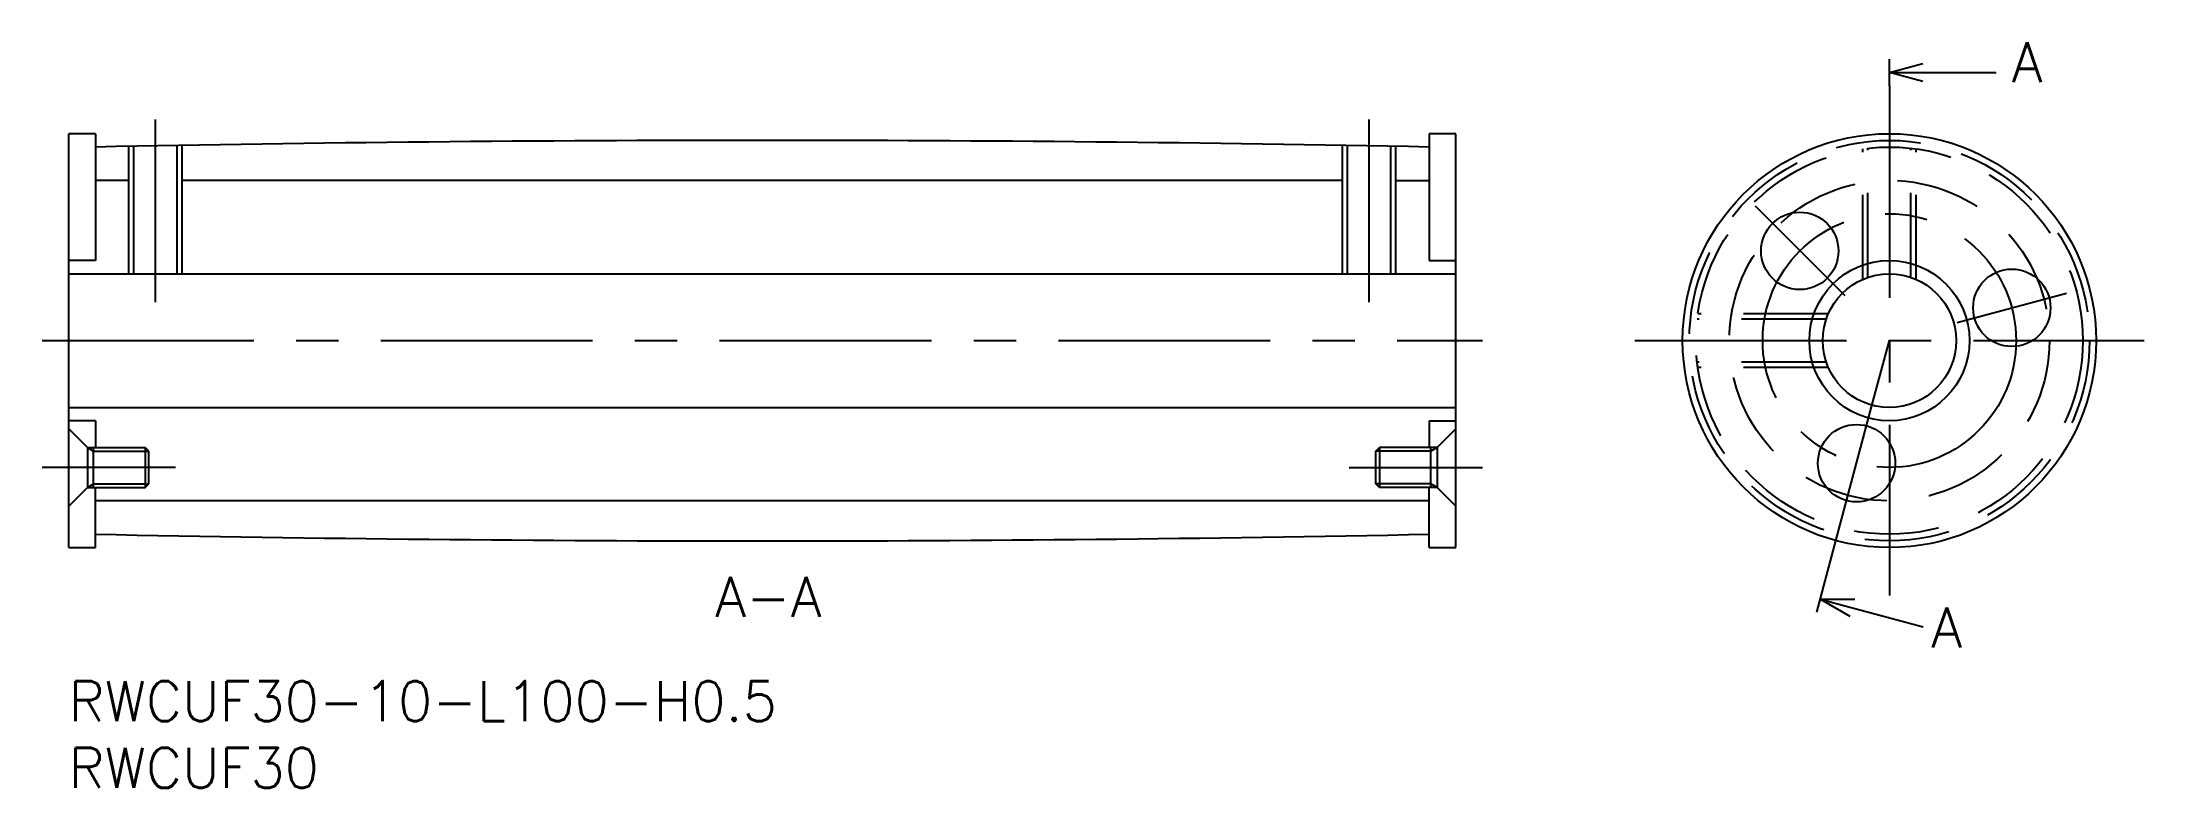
# Model space of a CAD drawing. Extents: x -2 to 156, y -8 to 48.
import ezdxf

# ---------------------------------------------------------------- set-up
doc = ezdxf.new("R2010")
doc.units = 0
doc.header["$LTSCALE"] = 0.5
doc.linetypes.add('CENTER', pattern=[50.8, 31.75, -6.35, 6.35, -6.35])
doc.linetypes.add('DASHED', pattern=[19.05, 12.7, -6.35])
for name, color, linetype in [('MSM_CENTER', 1, 'CENTER'), ('MSM_CONTINUOUS', 7, 'CONTINUOUS'), ('MSM_DASHED', 4, 'DASHED'), ('MSM_NARROW', 5, 'CONTINUOUS'), ('MSM_PART_NUMBER', 7, 'CONTINUOUS')]:
    doc.layers.add(name, color=color, linetype=linetype)
doc.styles.get("Standard").update_dxf_attribs({"font": 'txt.shx', "height": 3, "bigfont": 'bigfont.shx'})

# ---------------------------------------------------------------- blocks, each defined once
blk = doc.blocks.new('*U5')
at = {"layer": 'MSM_PART_NUMBER'}
blk.add_text('RWCUF30-10-L100-H0.5', height=3, dxfattribs=at).set_placement((0, -3))
blk = doc.blocks.new('*U6')
at = {"layer": 'MSM_PART_NUMBER'}
blk.add_text('RWCUF30', height=3, dxfattribs=at).set_placement((0, -8))
blk = doc.blocks.new('*U7')
at = {"layer": 'MSM_CONTINUOUS'}
blk.add_text('A', height=3, dxfattribs=at).set_placement((145.67, 44.86))
blk = doc.blocks.new('*U8')
at = {"layer": 'MSM_CONTINUOUS'}
blk.add_text('A', height=3, dxfattribs=at).set_placement((139.64, 2.52))
blk = doc.blocks.new('*U9')
at = {"layer": 'MSM_CONTINUOUS'}
blk.add_text('A-A', height=3, dxfattribs=at).set_placement((48.47, 4.81))

msp = doc.modelspace()

# ---------------------------------------------------------------- linework, layer by layer
at = {"layer": 'MSM_CENTER'}
for p, q in [((136.5, 44.59), (136.5, 6.41)), ((6.5, 28.37), (6.5, 42.07)), ((97.5, 28.37), (97.5, 42.07)), ((126.44, 35.6), (133.17, 28.88)), ((141.57, 26.86), (149.78, 29.06)), ((-2, 25.5), (106, 25.5)), ((117.41, 25.5), (155.59, 25.5)), ((132.81, 11.74), (135.27, 20.91)), ((8, 16), (-2, 16)), ((96, 16), (106, 16))]:
    msp.add_line(p, q, dxfattribs=at)
msp.add_circle((136.5, 25.5), 9.5, dxfattribs=at)
at = {"layer": 'MSM_CONTINUOUS'}
for p, q in [((136.5, 44.59), (136.5, 46.59)), ((136.5, 45.59), (139, 46.26)), ((136.5, 45.59), (144.5, 45.59)), ((139, 44.92), (136.5, 45.59)), ((2, 41), (0, 41)), ((0, 10), (0, 41)), ((2, 41), (2, 31.5)), ((104, 41), (102, 41)), ((102, 41), (102, 31.5)), ((104, 10), (104, 41)), ((4.88, 30.5), (4.88, 40.06)), ((8.12, 30.5), (8.12, 40.11)), ((95.88, 30.5), (95.88, 40.11)), ((99.12, 30.5), (99.12, 40.06)), ((4.5, 37.5), (2, 37.5)), ((95.5, 37.5), (8.5, 37.5)), ((99.5, 37.5), (102, 37.5)), ((2, 31.5), (0, 31.5)), ((0, 30.5), (104, 30.5)), ((102, 31.5), (104, 31.5)), ((135.27, 20.91), (136.5, 25.5)), ((0, 20.5), (104, 20.5)), ((2, 19.5), (0, 19.5)), ((2, 19.5), (2, 17.5)), ((102, 19.5), (104, 19.5)), ((102, 19.5), (102, 17.5)), ((0, 18.9), (1.4, 17.5)), ((1.4, 17.5), (1.4, 14.5)), ((1.4, 17.5), (5.73, 17.5)), ((1.87, 14.5), (1.87, 17.5)), ((5.73, 17.5), (5.73, 14.5)), ((6, 17.23), (5.73, 17.5)), ((98, 17.23), (98.27, 17.5)), ((98.27, 17.5), (98.27, 14.5)), ((102.6, 17.5), (98.27, 17.5)), ((102.13, 14.5), (102.13, 17.5)), ((104, 18.9), (102.6, 17.5)), ((102.6, 17.5), (102.6, 14.5)), ((6, 14.77), (6, 17.23)), ((98, 14.77), (98, 17.23)), ((0, 13.1), (1.4, 14.5)), ((1.4, 14.5), (5.73, 14.5)), ((2, 10), (2, 14.5)), ((5.73, 14.5), (6, 14.77)), ((98.27, 14.5), (98, 14.77)), ((102.6, 14.5), (98.27, 14.5)), ((102, 10), (102, 14.5)), ((104, 13.1), (102.6, 14.5)), ((102, 13.5), (2, 13.5)), ((131.05, 5.17), (132.81, 11.74)), ((0, 10), (2, 10)), ((102, 10), (104, 10)), ((133.55, 4.85), (131.31, 6.14)), ((131.31, 6.14), (133.9, 6.14)), ((131.31, 6.14), (139.04, 4.07))]:
    msp.add_line(p, q, dxfattribs=at)
for centre, radius in [((136.5, 25.5), 15.5), ((129.78, 32.22), 2.9), ((136.5, 25.5), 6), ((136.5, 25.5), 6), ((136.5, 25.5), 5), ((145.68, 27.96), 2.9), ((134.04, 16.32), 2.9)]:
    msp.add_circle(centre, radius, dxfattribs=at)
for centre, start, end in [((52, -2459.75), 88.85412, 91.14588), ((52, 2510.75), 268.85412, 271.14588)]:
    msp.add_arc(centre, 2500.25, start, end, dxfattribs=at)
at = {"layer": 'MSM_DASHED'}
for p, q in [((134.5, 30.08), (134.5, 39.86)), ((134.88, 30.23), (134.88, 39.91)), ((138.12, 30.23), (138.12, 39.91)), ((138.5, 30.08), (138.5, 39.86)), ((131.77, 27.12), (122.09, 27.12)), ((131.92, 27.5), (122.14, 27.5)), ((131.77, 23.88), (122.09, 23.88)), ((131.92, 23.5), (122.14, 23.5))]:
    msp.add_line(p, q, dxfattribs=at)
for radius in [15, 14.5, 12]:
    msp.add_circle((136.5, 25.5), radius, dxfattribs=at)
at = {"layer": 'MSM_NARROW'}
for p, q in [((4.5, 30.5), (4.5, 40.05)), ((8.5, 30.5), (8.5, 40.12)), ((95.5, 30.5), (95.5, 40.12)), ((99.5, 30.5), (99.5, 40.05)), ((1.4, 17.5), (1.87, 17.23)), ((102.6, 17.5), (102.13, 17.23)), ((1.87, 17.23), (6, 17.23)), ((102.13, 17.23), (98, 17.23)), ((1.4, 14.5), (1.87, 14.77)), ((1.87, 14.77), (6, 14.77)), ((102.13, 14.77), (98, 14.77)), ((102.6, 14.5), (102.13, 14.77))]:
    msp.add_line(p, q, dxfattribs=at)

# ---------------------------------------------------------------- block references
at = {"layer": 'MSM_CONTINUOUS'}
for name in ['*U7', '*U9', '*U8', '*U5', '*U6']:
    msp.add_blockref(name, (0, 0), dxfattribs=at)

doc.saveas('drawing.dxf')
